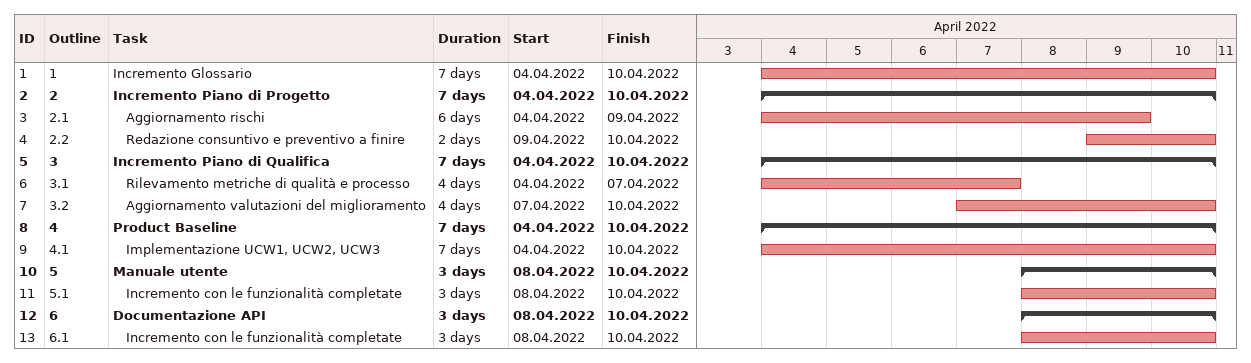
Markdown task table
| ID | WBS | Task | Duration | Start | Finish |
|---|---|---|---|---|---|
| 1 | 1 | Incremento Glossario | 7d | 2022-04-04 | 2022-04-10 |
| 2 | 2 | **Incremento Piano di Progetto** | 7d | 2022-04-04 | 2022-04-10 |
| 3 | 2.1 | Aggiornamento rischi | 6d | 2022-04-04 | 2022-04-09 |
| 4 | 2.2 | Redazione consuntivo e preventivo a finire | 2d | 2022-04-09 | 2022-04-10 |
| 5 | 3 | **Incremento Piano di Qualifica** | 7d | 2022-04-04 | 2022-04-10 |
| 6 | 3.1 | Rilevamento metriche di qualità e processo | 4d | 2022-04-04 | 2022-04-07 |
| 7 | 3.2 | Aggiornamento valutazioni del miglioramento | 4d | 2022-04-07 | 2022-04-10 |
| 8 | 4 | **Product Baseline** | 7d | 2022-04-04 | 2022-04-10 |
| 9 | 4.1 | Implementazione UCW1, UCW2, UCW3 | 7d | 2022-04-04 | 2022-04-10 |
| 10 | 5 | **Manuale utente** | 3d | 2022-04-08 | 2022-04-10 |
| 11 | 5.1 | Incremento con le funzionalità completate | 3d | 2022-04-08 | 2022-04-10 |
| 12 | 6 | **Documentazione API** | 3d | 2022-04-08 | 2022-04-10 |
| 13 | 6.1 | Incremento con le funzionalità completate | 3d | 2022-04-08 | 2022-04-10 |
